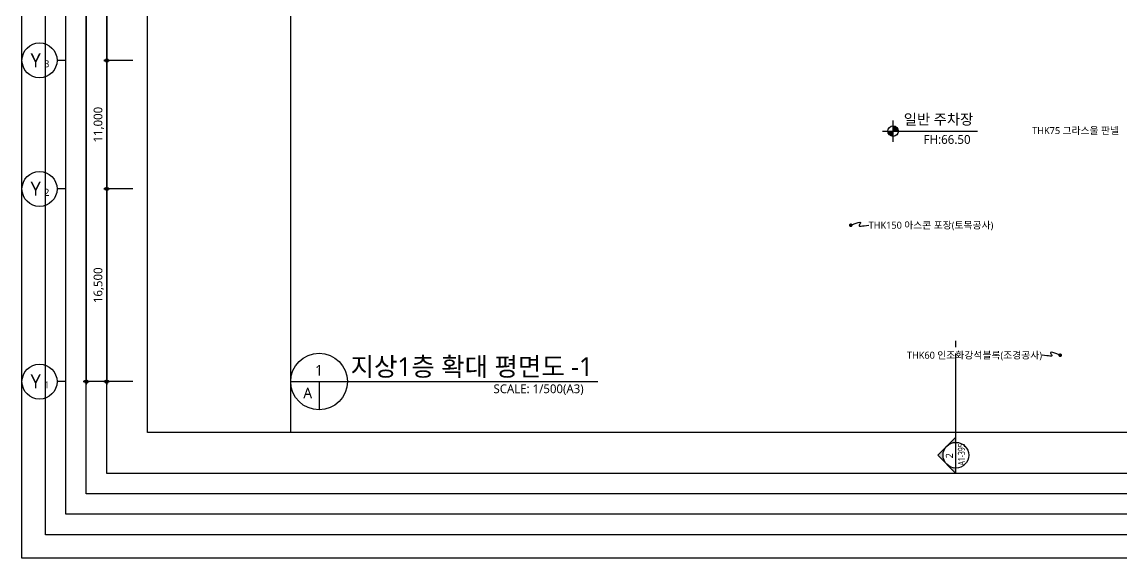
# Model space of a CAD drawing. Header units: millimetres. Extents: x 45782458 to 46215946, y 191740 to 1509539.
# Drawn here: x 45801022 to 45895079, y 911740 to 957648 of the extents above; entities that cross this region are included whole.
import ezdxf
from ezdxf.enums import TextEntityAlignment as Align

# ---------------------------------------------------------------- set-up
doc = ezdxf.new("R2010")
doc.units = ezdxf.units.MM
doc.header["$LTSCALE"] = 1000
doc.header["$MEASUREMENT"] = 0
doc.header["$PDSIZE"] = -10
doc.layers.get('0').update_dxf_attribs({"linetype": 'CONTINUOUS'})
doc.layers.get('Defpoints').update_dxf_attribs({"color": 171, "linetype": 'CONTINUOUS'})
for name, color, linetype in [('DIM', 7, 'CONTINUOUS'), ('LED', 7, 'CONTINUOUS'), ('NDIM', 7, 'CONTINUOUS'), ('SYM', 7, 'CONTINUOUS'), ('SYM(AXIS)', 7, 'CONTINUOUS'), ('SYMBOL', 7, 'CONTINUOUS'), ('TEXT', 3, 'CONTINUOUS'), ('TEXT(AXIS)', 2, 'CONTINUOUS'), ('TEXT(MIN)', 7, 'CONTINUOUS'), ('TEXT(노트)', 7, 'CONTINUOUS'), ('TEXT(실명)', 3, 'CONTINUOUS')]:
    doc.layers.add(name, color=color, linetype=linetype)
doc.styles.add('TE', font='malgun_0.ttf')
doc.styles.add('나눔바른고딕', font='NanumBarunGothic.ttf')
doc.dimstyles.new('BA', dxfattribs={"dimscale": 500, "dimtxt": 3, "dimasz": 1, "dimexe": 1, "dimexo": 5, "dimgap": 0.9, "dimtad": 1, "dimdec": 0, "dimdsep": 46, "dimlunit": 6, "dimtxsty": 'TE', "dimblk": 'DDD', "dimcen": 2.5, "dimclrd": 256, "dimclre": 256, "dimclrt": 3, "dimazin": 2, "dimtfac": 1, "dimtdec": 0, "dimtix": 1, "dimtmove": 2, "dimatfit": 3, "dimldrblk": 'DDD', "dimfxl": 1, "dimtolj": 1, "dimtzin": 0, "dimarcsym": 2})

# ---------------------------------------------------------------- blocks, each defined once
blk = doc.blocks.new('A$C2F20087E')
at = {"layer": 'SYM(AXIS)'}
blk.add_line((600, 0), (600, 300), dxfattribs=at)
blk.add_circle((600, 900), 600, dxfattribs=at)
blk = doc.blocks.new('DDD')
at = {"layer": 'DIM', "color": 0}
for p, q in [((-1, 0), (1, 0)), ((0, -1), (0, 1))]:
    blk.add_line(p, q, dxfattribs=at)
for radius in [0.6, 0.3]:
    blk.add_circle((0, 0), radius, dxfattribs=at)
blk = doc.blocks.new('*D91')
at = {"layer": 'Defpoints', "color": 0, "ltscale": 0.4, "transparency": 16777216}
for p in [(45811772, 943351), (45808272, 926851), (45811772, 926851)]:
    blk.add_point(p, dxfattribs=at)
at = {"layer": 'NDIM', "lineweight": -2, "ltscale": 0.4, "transparency": 16777216}
for p, q in [((45810522, 943351), (45808022, 943351)), ((45808272, 943101), (45808272, 927101)), ((45810522, 926851), (45808022, 926851))]:
    blk.add_line(p, q, dxfattribs=at)
at = {"layer": 'NDIM', "lineweight": -2, "ltscale": 0.4, "transparency": 16777216, "xscale": 250, "yscale": 250, "zscale": 250}
for p, rotation in [((45808272, 943351), 90), ((45808272, 926851), 270)]:
    blk.add_blockref('DDD', p, dxfattribs=dict(at, rotation=rotation))
at = {"layer": 'NDIM', "color": 3, "ltscale": 0.4, "transparency": 16777216, "insert": (45807595, 935101), "char_height": 750, "attachment_point": 5, "rotation": 90, "style": 'TE'}
blk.add_mtext('\\A1;16,500', dxfattribs=at)
blk = doc.blocks.new('*D92')
at = {"layer": 'Defpoints', "color": 0, "ltscale": 0.4, "transparency": 16777216}
for p in [(45811772, 954351), (45808272, 943351), (45811772, 943351)]:
    blk.add_point(p, dxfattribs=at)
at = {"layer": 'NDIM', "lineweight": -2, "ltscale": 0.4, "transparency": 16777216}
for p, q in [((45810522, 954351), (45808022, 954351)), ((45808272, 954101), (45808272, 943601)), ((45810522, 943351), (45808022, 943351))]:
    blk.add_line(p, q, dxfattribs=at)
at = {"layer": 'NDIM', "lineweight": -2, "ltscale": 0.4, "transparency": 16777216, "xscale": 250, "yscale": 250, "zscale": 250}
for p, rotation in [((45808272, 954351), 90), ((45808272, 943351), 270)]:
    blk.add_blockref('DDD', p, dxfattribs=dict(at, rotation=rotation))
at = {"layer": 'NDIM', "color": 3, "ltscale": 0.4, "transparency": 16777216, "insert": (45807595, 948851), "char_height": 750, "attachment_point": 5, "rotation": 90, "style": 'TE'}
blk.add_mtext('\\A1;11,000', dxfattribs=at)
blk = doc.blocks.new('*D93')
at = {"layer": 'Defpoints', "color": 0, "ltscale": 0.4, "transparency": 16777216}
for p in [(45811772, 965351), (45808272, 954351), (45811772, 954351)]:
    blk.add_point(p, dxfattribs=at)
at = {"layer": 'NDIM', "lineweight": -2, "ltscale": 0.4, "transparency": 16777216}
for p, q in [((45810522, 965351), (45808022, 965351)), ((45808272, 965101), (45808272, 954601)), ((45810522, 954351), (45808022, 954351))]:
    blk.add_line(p, q, dxfattribs=at)
at = {"layer": 'NDIM', "lineweight": -2, "ltscale": 0.4, "transparency": 16777216, "xscale": 250, "yscale": 250, "zscale": 250}
for p, rotation in [((45808272, 965351), 90), ((45808272, 954351), 270)]:
    blk.add_blockref('DDD', p, dxfattribs=dict(at, rotation=rotation))
at = {"layer": 'NDIM', "color": 3, "ltscale": 0.4, "transparency": 16777216, "insert": (45807595, 959851), "char_height": 750, "attachment_point": 5, "rotation": 90, "style": 'TE'}
blk.add_mtext('\\A1;11,000', dxfattribs=at)
blk = doc.blocks.new('*D99')
at = {"layer": 'Defpoints', "color": 0, "ltscale": 0.4, "transparency": 16777216}
for p in [(45811772, 1031401), (45806522, 926851), (45811772, 926851)]:
    blk.add_point(p, dxfattribs=at)
at = {"layer": 'NDIM', "lineweight": -2, "ltscale": 0.4, "transparency": 16777216}
for p, q in [((45810522, 1031401), (45806272, 1031401)), ((45806522, 1031151), (45806522, 927101)), ((45810522, 926851), (45806272, 926851))]:
    blk.add_line(p, q, dxfattribs=at)
at = {"layer": 'NDIM', "lineweight": -2, "ltscale": 0.4, "transparency": 16777216, "xscale": 250, "yscale": 250, "zscale": 250}
for p, rotation in [((45806522, 1031401), 90), ((45806522, 926851), 270)]:
    blk.add_blockref('DDD', p, dxfattribs=dict(at, rotation=rotation))
at = {"layer": 'NDIM', "color": 3, "ltscale": 0.4, "transparency": 16777216, "insert": (45805828, 979351), "char_height": 750, "attachment_point": 5, "rotation": 90, "style": 'TE'}
blk.add_mtext('\\A1;104,550', dxfattribs=at)
blk = doc.blocks.new('level')
at = {"layer": 'SYMBOL'}
for p, q in [((-4320, 0), (4320, 0)), ((0, 4320), (0, -4320))]:
    blk.add_line(p, q, dxfattribs=at)
blk.add_circle((0, 0), 2160, dxfattribs=at)
for points in [[(-2160, 0), (0, 2160), (-2127, 381), (-376, 2126)], [(-2127, 381), (-376, 2126), (-2030, 748), (-738, 2029)], [(-2030, 748), (-738, 2029), (-1859, 1104), (-1089, 1863)], [(-1859, 1104), (-1089, 1863), (-1659, 1388), (-1386, 1658)], [(0, -2160), (2160, 0), (381, -2127), (2126, -376)], [(381, -2127), (2126, -376), (748, -2030), (2029, -738)], [(748, -2030), (2029, -738), (1104, -1859), (1863, -1089)], [(1104, -1859), (1863, -1089), (1388, -1659), (1658, -1386)]]:
    blk.add_solid(points, dxfattribs=at)
at = {"layer": 'SYMBOL', "linetype": 'Continuous'}
for points in [[(0, 2160), (-2160, 0), (0, 0)], [(2160, 0), (0, 0), (0, -2160)]]:
    blk.add_solid(points, dxfattribs=at)

msp = doc.modelspace()

# ---------------------------------------------------------------- hatches: boundary and pattern name
at = {"layer": 'SYM'}
h = msp.add_hatch(color=256, dxfattribs=at)
h.paths.add_polyline_path([(45879389.1, 920545.8), (45880166.9, 919768, -0.4142136), (45880166.9, 921323.6)])
h.paths.add_polyline_path([(45880166.9, 919768), (45880944.7, 918990.2), (45880944.7, 919445.8, -0.1989124)])
h.paths.add_polyline_path([(45880166.9, 921323.6, -0.1989124), (45880944.7, 921645.8), (45880944.7, 922101.4)])

# ---------------------------------------------------------------- linework, layer by layer
msp.add_line((45880944.7, 919445.8), (45880944.7, 921645.8))
at = {"layer": 'Defpoints'}
for points in [[(45977722.3, 911740.2), (45801022.3, 911740.2), (45801022.3, 1049440.2), (45977722.3, 1049440.2)], [(45975722.3, 913740.2), (45803022.3, 913740.2), (45803022.3, 1047440.2), (45975722.3, 1047440.2)], [(45973972.3, 915490.2), (45804772.3, 915490.2), (45804772.3, 1045690.2), (45973972.3, 1045690.2)], [(45972222.3, 917240.2), (45806522.3, 917240.2), (45806522.3, 1043940.2), (45972222.3, 1043940.2)], [(45970472.3, 918990.2), (45808272.3, 918990.2), (45808272.3, 1042190.2), (45970472.3, 1042190.2)], [(45966972.3, 922490.2), (45811772.3, 922490.2), (45811772.3, 1038690.2), (45966972.3, 1038690.2)], [(45966972.3, 922490.2), (45824022.3, 922490.2), (45824022.3, 1038690.2), (45966972.3, 1038690.2)]]:
    msp.add_lwpolyline(points, close=True, dxfattribs=at)
at = {"layer": 'LED', "const_width": 156.2}
for points in [[(45871952.3, 940320, -1), (45871952.3, 940163.8, -1)], [(45889874.4, 929186.7, 1), (45889874.4, 929030.4, 1)]]:
    msp.add_lwpolyline(points, format="xyb", close=True, dxfattribs=at)
at = {"layer": 'LED'}
for points in [[(45871952.3, 940241.9), (45872324.3, 940397), (45872570.8, 940480.6), (45872714.4, 940506.3), (45872777.6, 940487.5), (45872783, 940437.7), (45872753.1, 940370.3), (45872710.4, 940298.9), (45872677.5, 940236.8), (45872672.9, 940194.7), (45872699.9, 940171.9), (45872757.7, 940164.9), (45872845.6, 940170.1), (45872962.9, 940183.9), (45873108.8, 940202.9), (45873282.6, 940223.4), (45873483.5, 940241.9)], [(45889874.4, 929108.6), (45889502.4, 929263.6), (45889255.9, 929347.3), (45889112.3, 929373), (45889049.1, 929354.2), (45889043.7, 929304.4), (45889073.6, 929237), (45889116.3, 929165.5), (45889149.2, 929103.4), (45889153.8, 929061.4), (45889126.8, 929038.6), (45889069, 929031.6), (45888981.1, 929036.7), (45888863.8, 929050.6), (45888717.9, 929069.5), (45888544.1, 929090), (45888343.2, 929108.6)]]:
    msp.add_lwpolyline(points, dxfattribs=at)
at = {"layer": 'SYM'}
for p, q in [((45880944.7, 929795.8), (45880944.7, 930345.8)), ((45880944.7, 921645.8), (45880944.7, 929245.8)), ((45824022.3, 926851.3), (45850300.3, 926851.3)), ((45826446.6, 926851.3), (45826446.6, 924427.1)), ((45880944.7, 922101.4), (45879389.1, 920545.8)), ((45880944.7, 918990.2), (45879389.1, 920545.8)), ((45880944.7, 918990.2), (45880944.7, 919445.8))]:
    msp.add_line(p, q, dxfattribs=at)
for centre, radius in [((45826446.6, 926851.3), 2424.2), ((45880944.7, 920545.8), 1100)]:
    msp.add_circle(centre, radius, dxfattribs=at)
at = {"layer": 'SYMBOL'}
msp.add_lwpolyline([(45875572.3, 948301.3), (45882788.9, 948301.3)], dxfattribs=at)

# ---------------------------------------------------------------- block references
at = {"xscale": 2.500000000000049, "yscale": 2.500000000000049, "zscale": 2.500000000000049, "rotation": 90}
for p in [(45804772.3, 952851.3), (45804772.3, 941851.3), (45804772.3, 925351.3)]:
    msp.add_blockref('A$C2F20087E', p, dxfattribs=at)
at = {"layer": 'SYMBOL', "xscale": 0.210048437524453, "yscale": 0.210048437524453, "zscale": 0.210048437524453, "rotation": 90}
msp.add_blockref('level', (45875572.3, 948301.3), dxfattribs=at)

# ---------------------------------------------------------------- texts
at = {"layer": 'SYMBOL', "style": '나눔바른고딕'}
msp.add_text('FH:66.50', height=756.25, dxfattribs=at).set_placement((45882204, 947209.5), align=Align.RIGHT)
at = {"layer": 'TEXT', "style": '나눔바른고딕'}
msp.add_text('지상1층 확대 평면도 -1', height=1600, dxfattribs=at).set_placement((45829139.8, 927336.2))
for s, p in [('1', (45826446.6, 927821)), ('A', (45825476.9, 925881.6))]:
    msp.add_text(s, height=900, dxfattribs=at).set_placement(p, align=Align.MIDDLE)
msp.add_text('SCALE: 1/500(A3)', height=750, dxfattribs=at).set_placement((45849091.6, 926608.9), align=Align.TOP_RIGHT)
at = {"layer": 'TEXT(AXIS)', "style": '나눔바른고딕'}
for s, height, p in [('Y', 1200, (45802193.2, 954361.3)), ('3', 600, (45803141.3, 954061.4)), ('Y', 1200, (45802193.2, 943361.3)), ('2', 600, (45803141.3, 943061.4)), ('Y', 1200, (45802193.2, 926861.3)), ('1', 600, (45803141.3, 926561.4))]:
    msp.add_text(s, height=height, dxfattribs=at).set_placement(p, align=Align.MIDDLE)
at = {"layer": 'TEXT(MIN)', "style": '나눔바른고딕'}
msp.add_text('THK75 그라스울 판넬', height=600, dxfattribs=at).set_placement((45894912.3, 948348.2, 0.5), align=Align.MIDDLE_RIGHT)
for s, p in [('THK150 아스콘 포장(토목공사)', (45873483.5, 940241.9)), ('THK60 인조화강석블록(조경공사)', (45876756.8, 929108.6))]:
    msp.add_text(s, height=600, dxfattribs=at).set_placement(p, align=Align.MIDDLE_LEFT)
at = {"layer": 'TEXT(노트)', "style": '나눔바른고딕', "width": 0.6}
msp.add_text('A1-395', height=600, rotation=90, dxfattribs=at).set_placement((45881718, 919672.8))
at = {"layer": 'TEXT(노트)', "style": '나눔바른고딕'}
msp.add_text('2', height=600, rotation=90, dxfattribs=at).set_placement((45880687.6, 920280.5))
at = {"layer": 'TEXT(실명)', "style": '나눔바른고딕'}
msp.add_text('일반 주차장', height=900, dxfattribs=at).set_placement((45876483.8, 948857.1))

# ---------------------------------------------------------------- dimensions: what is measured, and where the dimension line sits
at = {"layer": 'NDIM', "ltscale": 0.4}
dim = msp.add_linear_dim(base=(45806522.3, 926851.3), p1=(45811772.3, 1031401.3), p2=(45811772.3, 926851.3), angle=270, dimstyle='BA', override={"dimscale": 250}, dxfattribs=at)
dim.commit()
dim.dimension.update_dxf_attribs({"geometry": '*D99', "text_midpoint": (45805828.2, 979351.3), "dimtype": 160})
for base, p1, p2, picture, middle in [((45808272.3, 954351.3), (45811772.3, 965351.3), (45811772.3, 954351.3), '*D93', (45807594.9, 959851.3)), ((45808272.3, 943351.3), (45811772.3, 954351.3), (45811772.3, 943351.3), '*D92', (45807594.9, 948851.3)), ((45808272.3, 926851.3), (45811772.3, 943351.3), (45811772.3, 926851.3), '*D91', (45807594.9, 935101.3))]:
    dim = msp.add_linear_dim(base=base, p1=p1, p2=p2, angle=270, dimstyle='BA', override={"dimscale": 250}, dxfattribs=at)
    dim.commit()
    dim.dimension.update_dxf_attribs({"geometry": picture, "text_midpoint": middle})

doc.saveas('drawing.dxf')
